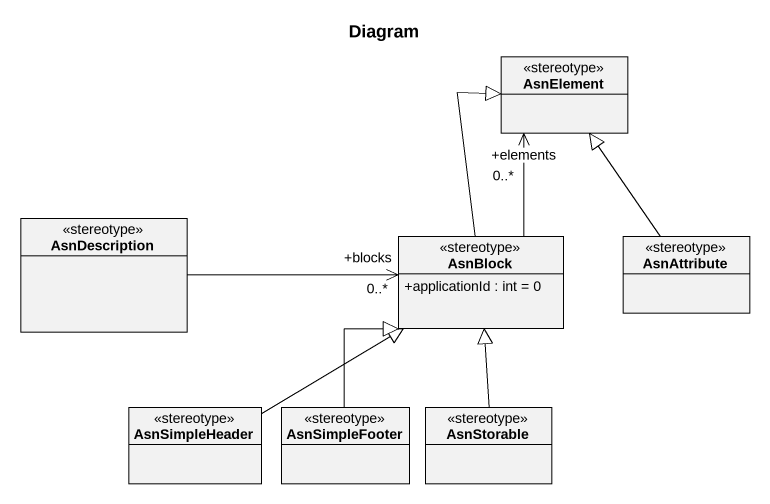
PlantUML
@startuml
title Diagram
hide circle
hide empty members
skinparam classAttributeIconSize 0
class AsnElement <<stereotype>>
class AsnDescription <<stereotype>>
class AsnBlock <<stereotype>> {
  +applicationId : int = 0
}
class AsnAttribute <<stereotype>>
class AsnSimpleHeader <<stereotype>>
class AsnSimpleFooter <<stereotype>>
class AsnStorable <<stereotype>>
AsnDescription -right-> "+blocks\n0..*" AsnBlock
AsnBlock -up-|> AsnElement
AsnBlock -up-> "+elements\n0..*" AsnElement
AsnAttribute -up-|> AsnElement
AsnSimpleHeader -right-|> AsnBlock
AsnSimpleFooter -up-|> AsnBlock
AsnStorable -up-|> AsnBlock
@enduml
